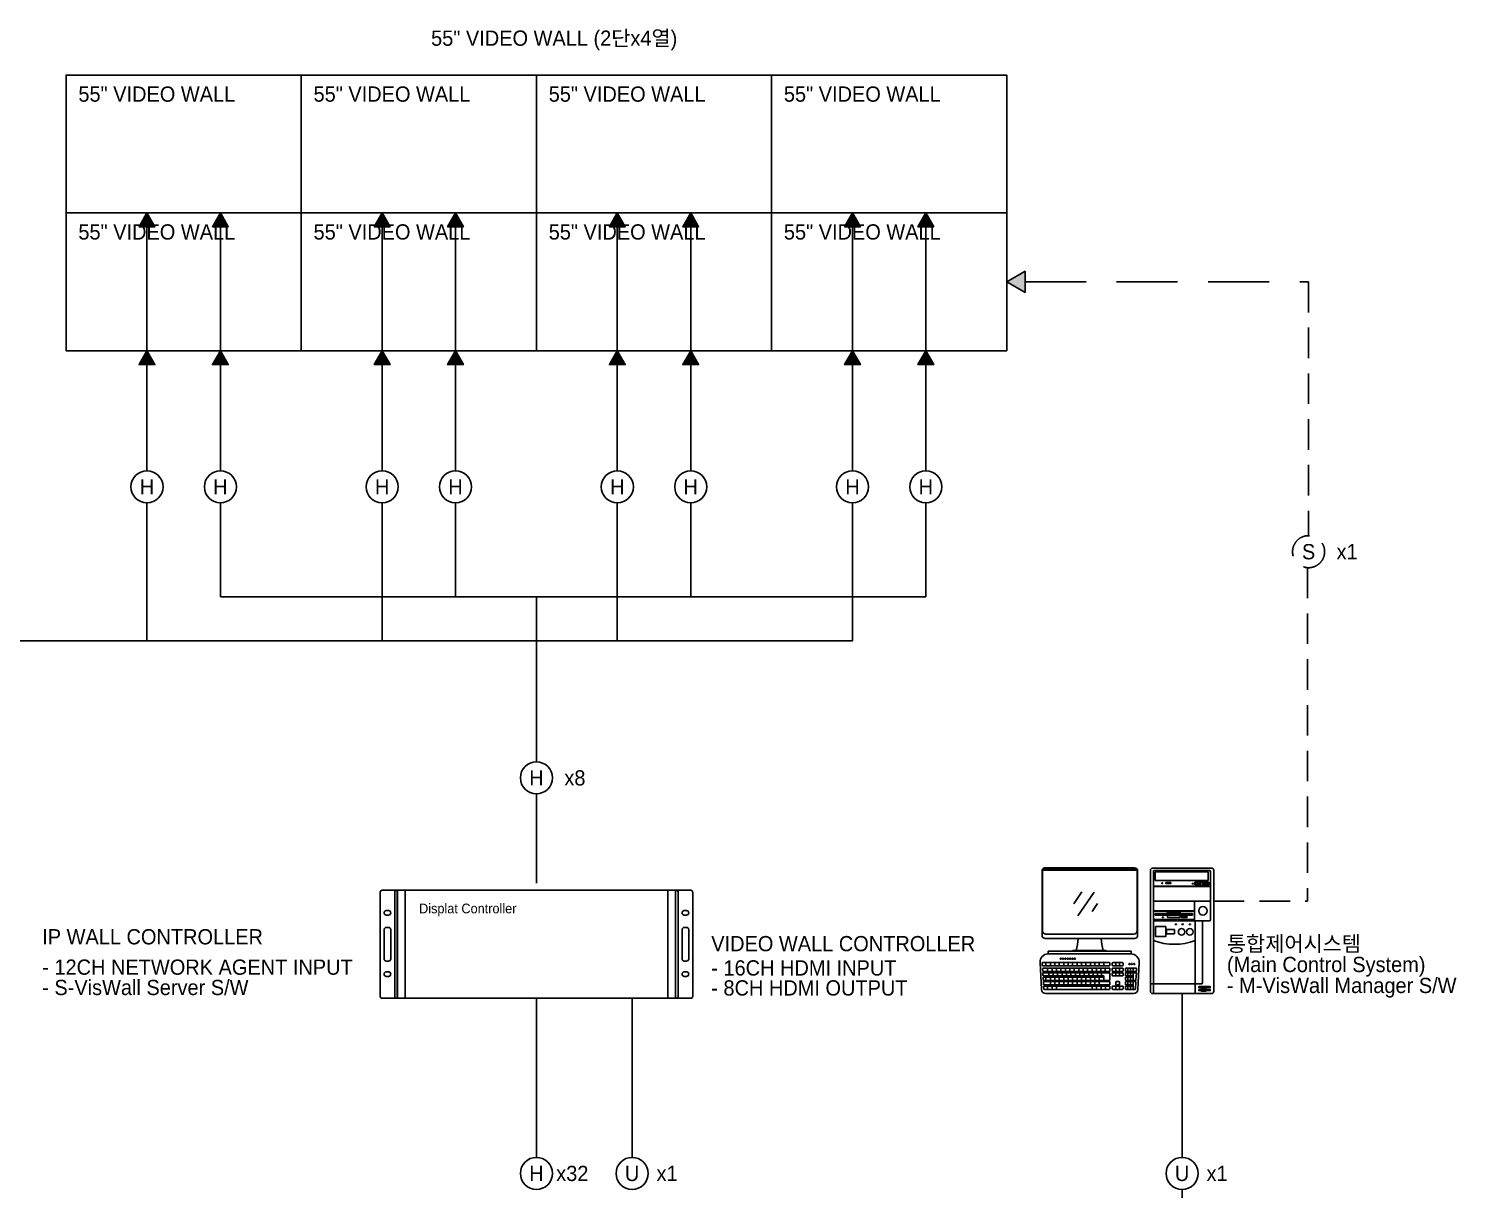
# Model space of a CAD drawing. Header units: millimetres. Extents: x 8133 to 62705, y 443 to 14530.
# Drawn here: x 53634 to 57143, y 4086 to 6939 of the extents above; entities that cross this region are included whole.
import ezdxf
from ezdxf.enums import TextEntityAlignment as Align

# ---------------------------------------------------------------- set-up
doc = ezdxf.new("R2010")
doc.units = ezdxf.units.MM
doc.header["$LTSCALE"] = 300
doc.linetypes.add('HIDDENX2', pattern=[0.75, 0.5, -0.25])
for name, color, linetype in [('-----20 General Symbol', 3, 'Continuous'), ('-----30 Text', 2, 'Continuous'), ('3', 3, 'Continuous'), ('4', 4, 'Continuous'), ('6', 6, 'Continuous')]:
    doc.layers.add(name, color=color, linetype=linetype)
doc.styles.add('ELEC', font='')
doc.styles.get('ELEC').set_extended_font_data('Dotum')

# ---------------------------------------------------------------- blocks, each defined once
blk = doc.blocks.new('MCS')
for p, q in [((42469, 10186), (41899, 10186)), ((41875, 10162), (41875, 8986)), ((41905, 10150), (41905, 9682)), ((42451, 10162), (41911, 10162)), ((42439, 10150), (41923, 10150)), ((41923, 10150), (41923, 10066)), ((42439, 10066), (41923, 10066)), ((42308, 10047), (42308, 10023)), ((42439, 10150), (42439, 10066)), ((42444, 10047), (42444, 10023)), ((42463, 10150), (42463, 9682)), ((42493, 10162), (42493, 8986)), ((41207, 9954), (41128, 9836)), ((41327, 9951), (41167, 9721)), ((42463, 10009), (41905, 10009)), ((42463, 10006), (41905, 10006)), ((41358, 9842), (41308, 9763)), ((42463, 9862), (41905, 9862)), ((42305, 9769), (41905, 9769)), ((42305, 9766), (41905, 9766)), ((42167, 9756), (42042, 9756)), ((42042, 9756), (42042, 9744)), ((42167, 9756), (42167, 9744)), ((42305, 9862), (42305, 9682)), ((42305, 9685), (41905, 9685)), ((42305, 9682), (41905, 9682)), ((41907, 9671), (41907, 8962)), ((42451, 9670), (41911, 9670)), ((42287, 9744), (41923, 9744)), ((41923, 9744), (41923, 9728)), ((42287, 9728), (41923, 9728)), ((42042, 9728), (42042, 9704)), ((42167, 9704), (42042, 9704)), ((42167, 9728), (42167, 9704)), ((42287, 9744), (42287, 9728)), ((42313, 9670), (42313, 8962)), ((42385, 9670), (42385, 9070)), ((40879, 9377), (41687, 9377)), ((40879, 9377), (40879, 9349)), ((40879, 9349), (41687, 9349)), ((41687, 9377), (41687, 9349)), ((40800, 9266), (40814, 9002)), ((40820, 9260), (40821, 9237)), ((40824, 9265), (41476, 9265)), ((40824, 9205), (40826, 9183)), ((40825, 9233), (41476, 9233)), ((40829, 9210), (41476, 9210)), ((40857, 9233), (40857, 9265)), ((40872, 9178), (40872, 9210)), ((40901, 9233), (40901, 9265)), ((40916, 9178), (40916, 9210)), ((40944, 9233), (40944, 9265)), ((40960, 9178), (40960, 9210)), ((40987, 9233), (40987, 9265)), ((41003, 9178), (41003, 9210)), ((41031, 9233), (41031, 9265)), ((41046, 9178), (41046, 9210)), ((41074, 9233), (41074, 9265)), ((41090, 9178), (41090, 9210)), ((41117, 9233), (41117, 9265)), ((41133, 9178), (41133, 9210)), ((41161, 9233), (41161, 9265)), ((41176, 9178), (41176, 9210)), ((41204, 9233), (41204, 9265)), ((41220, 9178), (41220, 9210)), ((41247, 9233), (41247, 9265)), ((41263, 9178), (41263, 9210)), ((41291, 9233), (41291, 9265)), ((41306, 9178), (41306, 9210)), ((41334, 9233), (41334, 9265)), ((41350, 9178), (41350, 9210)), ((41377, 9233), (41377, 9265)), ((41393, 9178), (41393, 9210)), ((41421, 9233), (41421, 9265)), ((41436, 9178), (41436, 9210)), ((41480, 9238), (41480, 9260)), ((41480, 9183), (41480, 9206)), ((41503, 9238), (41503, 9260)), ((41503, 9183), (41503, 9206)), ((41508, 9265), (41605, 9265)), ((41508, 9233), (41605, 9233)), ((41508, 9210), (41605, 9210)), ((41539, 9233), (41539, 9265)), ((41539, 9178), (41539, 9210)), ((41574, 9233), (41574, 9265)), ((41574, 9178), (41574, 9210)), ((41610, 9238), (41610, 9260)), ((41610, 9183), (41610, 9206)), ((41633, 9183), (41633, 9206)), ((41637, 9210), (41737, 9210)), ((41657, 9178), (41657, 9210)), ((41682, 9178), (41682, 9210)), ((41706, 9178), (41706, 9210)), ((41741, 9205), (41740, 9183)), ((41766, 9266), (41752, 9002)), ((40827, 9162), (40828, 9139)), ((40829, 9118), (40830, 9095)), ((40830, 9178), (41476, 9178)), ((40831, 9166), (41476, 9166)), ((40832, 9074), (40833, 9051)), ((40833, 9135), (41421, 9135)), ((40834, 9122), (41421, 9122)), ((40835, 9091), (41476, 9091)), ((40836, 9079), (41476, 9079)), ((40857, 9091), (40857, 9122)), ((40884, 9135), (40884, 9166)), ((40901, 9091), (40901, 9122)), ((40901, 9047), (40901, 9079)), ((40927, 9135), (40927, 9166)), ((40944, 9091), (40944, 9122)), ((40944, 9047), (40944, 9079)), ((40970, 9135), (40970, 9166)), ((40987, 9091), (40987, 9122)), ((40987, 9047), (40987, 9079)), ((41014, 9135), (41014, 9166)), ((41031, 9091), (41031, 9122)), ((41031, 9047), (41031, 9079)), ((41057, 9135), (41057, 9166)), ((41074, 9091), (41074, 9122)), ((41074, 9047), (41074, 9079)), ((41100, 9135), (41100, 9166)), ((41117, 9091), (41117, 9122)), ((41117, 9047), (41117, 9079)), ((41144, 9135), (41144, 9166)), ((41161, 9091), (41161, 9122)), ((41161, 9047), (41161, 9079)), ((41187, 9135), (41187, 9166)), ((41204, 9091), (41204, 9122)), ((41204, 9047), (41204, 9079)), ((41230, 9135), (41230, 9166)), ((41247, 9091), (41247, 9122)), ((41247, 9047), (41247, 9079)), ((41274, 9135), (41274, 9166)), ((41291, 9091), (41291, 9122)), ((41291, 9047), (41291, 9079)), ((41317, 9135), (41317, 9166)), ((41334, 9091), (41334, 9122)), ((41334, 9047), (41334, 9079)), ((41360, 9135), (41360, 9166)), ((41377, 9091), (41377, 9122)), ((41377, 9047), (41377, 9079)), ((41398, 9135), (41398, 9166)), ((41421, 9091), (41421, 9135)), ((41480, 9095), (41480, 9162)), ((41480, 9051), (41480, 9074)), ((41503, 9139), (41503, 9162)), ((41508, 9178), (41605, 9178)), ((41508, 9166), (41605, 9166)), ((41508, 9135), (41605, 9135)), ((41539, 9135), (41539, 9166)), ((41539, 9051), (41539, 9074)), ((41543, 9079), (41570, 9079)), ((41574, 9135), (41574, 9166)), ((41574, 9051), (41574, 9074)), ((41610, 9139), (41610, 9162)), ((41633, 9139), (41633, 9162)), ((41633, 9095), (41633, 9118)), ((41633, 9051), (41633, 9074)), ((41637, 9178), (41736, 9178)), ((41637, 9166), (41735, 9166)), ((41637, 9135), (41706, 9135)), ((41637, 9122), (41706, 9122)), ((41637, 9091), (41731, 9091)), ((41637, 9079), (41730, 9079)), ((41657, 9135), (41657, 9166)), ((41657, 9091), (41657, 9122)), ((41657, 9047), (41657, 9079)), ((41682, 9135), (41682, 9166)), ((41682, 9091), (41682, 9122)), ((41682, 9047), (41682, 9079)), ((41706, 9091), (41706, 9166)), ((41706, 9003), (41706, 9079)), ((41734, 9074), (41731, 9007)), ((41739, 9162), (41735, 9095)), ((42373, 9058), (41875, 9058)), ((40834, 9030), (40835, 9007)), ((40837, 9047), (41476, 9047)), ((40838, 9035), (41476, 9035)), ((40840, 9003), (41476, 9003)), ((40854, 8962), (41712, 8962)), ((40873, 9003), (40873, 9035)), ((40917, 9003), (40917, 9035)), ((40961, 9003), (40961, 9035)), ((41307, 9003), (41307, 9035)), ((41351, 9003), (41351, 9035)), ((41394, 9003), (41394, 9035)), ((41437, 9003), (41437, 9035)), ((41480, 9008), (41480, 9030)), ((41503, 9008), (41503, 9030)), ((41508, 9035), (41605, 9035)), ((41508, 9003), (41605, 9003)), ((41539, 9003), (41539, 9035)), ((41543, 9047), (41570, 9047)), ((41574, 9003), (41574, 9035)), ((41610, 9008), (41610, 9030)), ((41633, 9008), (41633, 9030)), ((41637, 9047), (41706, 9047)), ((41637, 9035), (41706, 9035)), ((41637, 9003), (41726, 9003)), ((41657, 9003), (41657, 9035)), ((41682, 9003), (41682, 9035)), ((42469, 8962), (41899, 8962))]:
    blk.add_line(p, q)
for points in [[(41721, 10189), (40850, 10189, 0.414214), (40819, 10159), (40819, 9530, 0.414214), (40850, 9499), (41721, 9499, 0.414214), (41751, 9530), (41751, 10159, 0.414214)], [(41714, 10182, -0.414214), (41746, 10150), (41746, 9575, -0.414214), (41714, 9543), (40857, 9543, -0.414214), (40824, 9575), (40824, 10150, -0.414214), (40857, 10182)], [(41714, 10182), (40857, 10182, 0.267396), (40829, 10166), (41741, 10166, 0.267396)], [(41395, 9499), (41171, 9499, -0.062381), (41151, 9383), (41415, 9383, -0.062381)]]:
    blk.add_lwpolyline(points, format="xyb", close=True)
for points in [[(42027, 10044), (42074, 10044), (42074, 10034), (42027, 10034)], [(42284, 10034), (42295, 10034), (42295, 10032), (42284, 10032)], [(42316, 10042), (42366, 10042), (42366, 10028), (42316, 10028)], [(42437, 10042), (42387, 10042), (42387, 10028), (42437, 10028)], [(41926, 9616), (42025, 9616), (42025, 9518), (41926, 9518)], [(41991, 9708), (42003, 9708), (42003, 9705), (41991, 9705)], [(42117, 9640), (42129, 9640), (42129, 9637), (42117, 9637)], [(42181, 9717), (42231, 9717), (42231, 9703), (42181, 9703)], [(42183, 9640), (42195, 9640), (42195, 9637), (42183, 9637)], [(42254, 9640), (42266, 9640), (42266, 9637), (42254, 9637)], [(42034, 9586), (42109, 9586), (42109, 9545), (42034, 9545)], [(41445, 9383), (41121, 9383), (41121, 9377), (41445, 9377)], [(42347, 9030), (42459, 9030), (42459, 9021), (42347, 9021)], [(42347, 9001), (42459, 9001), (42459, 8992), (42347, 8992)]]:
    blk.add_lwpolyline(points, close=True)
for centre, radius in [((41285, 10174), 3.89), ((41991, 10038), 5.6), ((42387, 9769), 40.8), ((42180, 9564), 32), ((42260, 9564), 32), ((41001, 9303), 5.28), ((41024, 9303), 5.28), ((41047, 9303), 5.28), ((41070, 9303), 5.28), ((41093, 9303), 5.28), ((41116, 9303), 5.28), ((41139, 9303), 5.28), ((41672, 9251), 5.28), ((41695, 9251), 5.28), ((41718, 9251), 5.28)]:
    blk.add_circle(centre, radius)
for centre, radius, start, end in [((41899, 10162), 24, 90, 180), ((42469, 10162), 24, 0, 90), ((41912, 10154), 8.16, 98.131, 208.7389), ((42376, 9665), 388, 79.908, 100.092), ((42451, 10150), 12, 0, 90), ((42376, 10405), 388, 259.908, 280.092), ((41912, 9678), 8.16, 151.2611, 261.869), ((42451, 9682), 12, 270, 0), ((42110, 10034), 591, 249.903, 290.097), ((40879, 9270), 79.2, 90, 183.0941), ((41687, 9270), 79.2, 356.9059, 90), ((40824, 9260), 4.49, 90, 183.0941), ((40825, 9238), 4.49, 183.0941, 270), ((40829, 9206), 4.49, 90, 183.0941), ((41476, 9260), 4.49, 360, 90), ((41476, 9238), 4.49, 270, 360), ((41476, 9206), 4.49, 360, 90), ((41508, 9260), 4.49, 90, 180), ((41508, 9238), 4.49, 180, 270), ((41508, 9206), 4.49, 90, 180), ((41605, 9260), 4.49, 360, 90), ((41605, 9238), 4.49, 270, 360), ((41605, 9206), 4.49, 360, 90), ((41637, 9206), 4.49, 90, 180), ((41737, 9206), 4.49, 356.9059, 90), ((40830, 9183), 4.49, 183.0941, 270), ((40831, 9162), 4.49, 90, 183.0941), ((40833, 9139), 4.49, 183.0941, 270), ((40834, 9118), 4.49, 90, 183.0941), ((40835, 9095), 4.49, 183.0941, 270), ((40836, 9074), 4.49, 90, 183.0941), ((40837, 9051), 4.49, 183.0941, 270), ((41476, 9183), 4.49, 270, 360), ((41476, 9162), 4.49, 360, 90), ((41476, 9095), 4.49, 270, 360), ((41476, 9074), 4.49, 360, 90), ((41476, 9051), 4.49, 270, 360), ((41508, 9183), 4.49, 180, 270), ((41508, 9162), 4.49, 90, 180), ((41508, 9139), 4.49, 180, 270), ((41543, 9074), 4.49, 90, 180), ((41543, 9051), 4.49, 180, 270), ((41570, 9074), 4.49, 360, 90), ((41570, 9051), 4.49, 270, 360), ((41605, 9183), 4.49, 270, 360), ((41605, 9162), 4.49, 360, 90), ((41605, 9139), 4.49, 270, 360), ((41637, 9183), 4.49, 180, 270), ((41637, 9162), 4.49, 90, 180), ((41637, 9139), 4.49, 180, 270), ((41637, 9118), 4.49, 90, 180), ((41637, 9095), 4.49, 180, 270), ((41637, 9074), 4.49, 90, 180), ((41637, 9051), 4.49, 180, 270), ((41730, 9074), 4.49, 356.9059, 90), ((41731, 9095), 4.49, 270, 356.9059), ((41735, 9162), 4.49, 356.9059, 90), ((41736, 9183), 4.49, 270, 356.9059), ((42373, 9070), 12, 270, 0), ((40854, 9002), 39.6, 180, 270), ((40838, 9030), 4.49, 90, 183.0941), ((40840, 9008), 4.49, 183.0941, 270), ((41476, 9030), 4.49, 360, 90), ((41476, 9008), 4.49, 270, 360), ((41508, 9030), 4.49, 90, 180), ((41508, 9008), 4.49, 180, 270), ((41605, 9030), 4.49, 360, 90), ((41605, 9008), 4.49, 270, 360), ((41637, 9030), 4.49, 90, 180), ((41637, 9008), 4.49, 180, 270), ((41712, 9002), 39.6, 270, 0), ((41726, 9008), 4.49, 270, 356.9059), ((41899, 8986), 24, 180, 270), ((42395, 9077), 66.1, 238.7292, 301.2708), ((42395, 9048), 66.1, 238.7292, 301.2708), ((42469, 8986), 24, 270, 0)]:
    blk.add_arc(centre, radius, start, end)
blk = doc.blocks.new('display Controller')
at = {"ltscale": 2}
for p, q in [((317482.1, 1355, 0), (317482.1, 1589.6, 0)), ((317486.5, 1594, 0), (318181, 1594, 0)), ((318181, 1594, 0), (317486.5, 1594, 0)), ((317514.9, 1355, 0), (317514.9, 1594, 0)), ((317520.4, 1350.7, 0), (317520.4, 1594, 0)), ((317520.7, 1350.7, 0), (317520.7, 1594, 0)), ((317520.7, 1594, 0), (318146.8, 1594, 0)), ((317538.2, 1350.7, 0), (317538.2, 1594, 0)), ((318129.3, 1594, 0), (318129.3, 1350.7, 0)), ((318146.8, 1594, 0), (318146.8, 1350.7, 0)), ((318147.1, 1594, 0), (318147.1, 1350.7, 0)), ((318152.6, 1594, 0), (318152.6, 1355, 0)), ((318185.4, 1589.6, 0), (318185.4, 1355, 0)), ((317496.1, 1548.2, 0), (317500.9, 1548.2, 0)), ((318171.4, 1548.2, 0), (318166.6, 1548.2, 0)), ((317500.9, 1538, 0), (317496.1, 1538, 0)), ((318166.6, 1538, 0), (318171.4, 1538, 0)), ((317491, 1439.4, 0), (317491, 1505.3, 0)), ((317496.1, 1510.4, 0), (317500.9, 1510.4, 0)), ((317506, 1439.4, 0), (317506, 1505.3, 0)), ((318161.5, 1439.4, 0), (318161.5, 1505.3, 0)), ((318171.4, 1510.4, 0), (318166.6, 1510.4, 0)), ((318176.5, 1439.4, 0), (318176.5, 1505.3, 0)), ((317496.1, 1434.3, 0), (317500.9, 1434.3, 0)), ((318171.4, 1434.3, 0), (318166.6, 1434.3, 0)), ((317500.9, 1410.3, 0), (317496.1, 1410.3, 0)), ((317496.1, 1400.1, 0), (317500.9, 1400.1, 0)), ((318166.6, 1410.3, 0), (318171.4, 1410.3, 0)), ((318171.4, 1400.1, 0), (318166.6, 1400.1, 0)), ((317486.5, 1350.7, 0), (318181, 1350.7, 0)), ((318146.8, 1350.7, 0), (317520.7, 1350.7, 0))]:
    blk.add_line(p, q, dxfattribs=at)
for centre, radius, start, end in [((317486.5, 1589.6, 0), 4.37, 90, 180), ((317519.2, 1589.6, 0), 4.37, 90, 180), ((318148.2, 1589.6, 0), 4.37, 0, 90), ((318181, 1589.6, 0), 4.37, 0, 90), ((317496.1, 1543.1, 0), 5.1, 90, 270), ((317500.9, 1543.1, 0), 5.1, 270, 90), ((318166.6, 1543.1, 0), 5.1, 90, 270), ((318171.4, 1543.1, 0), 5.1, 270, 90), ((317496.1, 1505.3, 0), 5.1, 90, 180), ((317500.9, 1505.3, 0), 5.1, 0, 90), ((318166.6, 1505.3, 0), 5.1, 90, 180), ((318171.4, 1505.3, 0), 5.1, 0, 90), ((317496.1, 1439.4, 0), 5.1, 180, 270), ((317500.9, 1439.4, 0), 5.1, 270, 0), ((318166.6, 1439.4, 0), 5.1, 180, 270), ((318171.4, 1439.4, 0), 5.1, 270, 0), ((317496.1, 1405.2, 0), 5.1, 90, 270), ((317500.9, 1405.2, 0), 5.1, 270, 90), ((318166.6, 1405.2, 0), 5.1, 90, 270), ((318171.4, 1405.2, 0), 5.1, 270, 90), ((317486.5, 1355, 0), 4.37, 180, 270), ((317519.2, 1355, 0), 4.37, 180, 270), ((318148.2, 1355, 0), 4.37, 270, 0), ((318181, 1355, 0), 4.37, 270, 0)]:
    blk.add_arc(centre, radius, start, end, dxfattribs=at)
at = {"ltscale": 2, "style": 'ELEC'}
blk.add_text('Displat Controller', height=21.84, dxfattribs=at).set_placement((317679.2, 1552.9, 0), align=Align.MIDDLE_CENTER)

msp = doc.modelspace()

# ---------------------------------------------------------------- hatches: boundary and pattern name
at = {"layer": '4', "linetype": 'HIDDENX2', "ltscale": 0.5}
h = msp.add_hatch(color=256, dxfattribs=at)
h.dxf.hatch_style = 1
h.paths.add_polyline_path([(56082.295, 6342.24), (56037.285, 6316.254), (56082.295, 6290.267)])
at = {"layer": '6', "linetype": 'ByBlock'}
h = msp.add_hatch(dxfattribs=at)
h.set_pattern_fill('ANSI31', color=256, scale=0.087817)
h.set_pattern_definition([(45, (247.99915, 35762.8342), (-0.1971546981, 0.1971546981), [])])
h.paths.add_polyline_path([(53924.587, 6486.237), (53944.077, 6452.479), (53905.097, 6452.479)])
h = msp.add_hatch(dxfattribs=at)
h.set_pattern_fill('ANSI31', color=256, scale=0.087817)
h.set_pattern_definition([(45, (428.35714, 35762.8342), (-0.1971546981, 0.1971546981), [])])
h.paths.add_polyline_path([(54104.945, 6486.237), (54124.435, 6452.479), (54085.455, 6452.479)])
h = msp.add_hatch(dxfattribs=at)
h.set_pattern_fill('ANSI31', color=256, scale=0.087817)
h.set_pattern_definition([(45, (825.93577, 35762.8342), (-0.1971546981, 0.1971546981), [])])
h.paths.add_polyline_path([(54502.524, 6486.237), (54522.014, 6452.479), (54483.034, 6452.479)])
h = msp.add_hatch(dxfattribs=at)
h.set_pattern_fill('ANSI31', color=256, scale=0.087817)
h.set_pattern_definition([(45, (1006.29376, 35762.8342), (-0.1971546981, 0.1971546981), [])])
h.paths.add_polyline_path([(54682.882, 6486.237), (54702.372, 6452.479), (54663.392, 6452.479)])
h = msp.add_hatch(dxfattribs=at)
h.set_pattern_fill('ANSI31', color=256, scale=0.087817)
h.set_pattern_definition([(45, (1403.8724, 35762.8342), (-0.1971546981, 0.1971546981), [])])
h.paths.add_polyline_path([(55080.461, 6486.237), (55099.951, 6452.479), (55060.971, 6452.479)])
h = msp.add_hatch(dxfattribs=at)
h.set_pattern_fill('ANSI31', color=256, scale=0.087817)
h.set_pattern_definition([(45, (1584.23038, 35762.8342), (-0.1971546981, 0.1971546981), [])])
h.paths.add_polyline_path([(55260.819, 6486.237), (55280.309, 6452.479), (55241.329, 6452.479)])
h = msp.add_hatch(dxfattribs=at)
h.set_pattern_fill('ANSI31', color=256, scale=0.087817)
h.set_pattern_definition([(45, (1981.809, 35762.8342), (-0.1971546981, 0.1971546981), [])])
h.paths.add_polyline_path([(55658.397, 6486.237), (55677.887, 6452.479), (55638.907, 6452.479)])
h = msp.add_hatch(dxfattribs=at)
h.set_pattern_fill('ANSI31', color=256, scale=0.087817)
h.set_pattern_definition([(45, (2162.167, 35762.8342), (-0.1971546981, 0.1971546981), [])])
h.paths.add_polyline_path([(55838.755, 6486.237), (55858.245, 6452.479), (55819.265, 6452.479)])
h = msp.add_hatch(dxfattribs=at)
h.set_pattern_fill('ANSI31', color=256, scale=0.087817)
h.set_pattern_definition([(45, (247.99915, 35423.96655), (-0.1971546981, 0.1971546981), [])])
h.paths.add_polyline_path([(53924.587, 6147.369), (53944.077, 6113.611), (53905.097, 6113.611)])
h = msp.add_hatch(dxfattribs=at)
h.set_pattern_fill('ANSI31', color=256, scale=0.087817)
h.set_pattern_definition([(45, (428.35714, 35423.96655), (-0.1971546981, 0.1971546981), [])])
h.paths.add_polyline_path([(54104.945, 6147.369), (54124.435, 6113.611), (54085.455, 6113.611)])
h = msp.add_hatch(dxfattribs=at)
h.set_pattern_fill('ANSI31', color=256, scale=0.087817)
h.set_pattern_definition([(45, (825.93577, 35423.96655), (-0.1971546981, 0.1971546981), [])])
h.paths.add_polyline_path([(54502.524, 6147.369), (54522.014, 6113.611), (54483.034, 6113.611)])
h = msp.add_hatch(dxfattribs=at)
h.set_pattern_fill('ANSI31', color=256, scale=0.087817)
h.set_pattern_definition([(45, (1006.29376, 35423.96655), (-0.1971546981, 0.1971546981), [])])
h.paths.add_polyline_path([(54682.882, 6147.369), (54702.372, 6113.611), (54663.392, 6113.611)])
h = msp.add_hatch(dxfattribs=at)
h.set_pattern_fill('ANSI31', color=256, scale=0.087817)
h.set_pattern_definition([(45, (1403.8724, 35423.96655), (-0.1971546981, 0.1971546981), [])])
h.paths.add_polyline_path([(55080.461, 6147.369), (55099.951, 6113.611), (55060.971, 6113.611)])
h = msp.add_hatch(dxfattribs=at)
h.set_pattern_fill('ANSI31', color=256, scale=0.087817)
h.set_pattern_definition([(45, (1584.23038, 35423.96655), (-0.1971546981, 0.1971546981), [])])
h.paths.add_polyline_path([(55260.819, 6147.369), (55280.309, 6113.611), (55241.329, 6113.611)])
h = msp.add_hatch(dxfattribs=at)
h.set_pattern_fill('ANSI31', color=256, scale=0.087817)
h.set_pattern_definition([(45, (1981.809, 35423.96655), (-0.1971546981, 0.1971546981), [])])
h.paths.add_polyline_path([(55658.397, 6147.369), (55677.887, 6113.611), (55638.907, 6113.611)])
h = msp.add_hatch(dxfattribs=at)
h.set_pattern_fill('ANSI31', color=256, scale=0.087817)
h.set_pattern_definition([(45, (2162.167, 35423.96655), (-0.1971546981, 0.1971546981), [])])
h.paths.add_polyline_path([(55838.755, 6147.369), (55858.245, 6113.611), (55819.265, 6113.611)])

# ---------------------------------------------------------------- linework, layer by layer
at = {"layer": '-----20 General Symbol'}
for points in [[(53725.798, 6486.237), (54303.735, 6486.237), (54303.735, 6825.104), (53725.798, 6825.104)], [(54303.735, 6486.237), (53725.798, 6486.237), (53725.798, 6825.104), (54303.735, 6825.104)], [(54303.735, 6486.237), (54881.671, 6486.237), (54881.671, 6825.104), (54303.735, 6825.104)], [(54881.671, 6486.237), (54303.735, 6486.237), (54303.735, 6825.104), (54881.671, 6825.104)], [(54881.671, 6486.237), (55459.608, 6486.237), (55459.608, 6825.104), (54881.671, 6825.104)], [(55459.608, 6486.237), (54881.671, 6486.237), (54881.671, 6825.104), (55459.608, 6825.104)], [(55459.608, 6486.237), (56037.545, 6486.237), (56037.545, 6825.104), (55459.608, 6825.104)], [(56037.545, 6486.237), (55459.608, 6486.237), (55459.608, 6825.104), (56037.545, 6825.104)], [(53725.798, 6147.369), (54303.735, 6147.369), (54303.735, 6486.237), (53725.798, 6486.237)], [(54303.735, 6147.369), (53725.798, 6147.369), (53725.798, 6486.237), (54303.735, 6486.237)], [(54303.735, 6147.369), (54881.671, 6147.369), (54881.671, 6486.237), (54303.735, 6486.237)], [(54881.671, 6147.369), (54303.735, 6147.369), (54303.735, 6486.237), (54881.671, 6486.237)], [(54881.671, 6147.369), (55459.608, 6147.369), (55459.608, 6486.237), (54881.671, 6486.237)], [(55459.608, 6147.369), (54881.671, 6147.369), (54881.671, 6486.237), (55459.608, 6486.237)], [(55459.608, 6147.369), (56037.545, 6147.369), (56037.545, 6486.237), (55459.608, 6486.237)], [(56037.545, 6147.369), (55459.608, 6147.369), (55459.608, 6486.237), (56037.545, 6486.237)]]:
    msp.add_lwpolyline(points, close=True, dxfattribs=at)
at = {"layer": '3', "ltscale": 0.5}
for p, q in [((56468.364, 4164.918), (56468.364, 4567.631)), ((55116.711, 4164.918), (55116.711, 4555.941)), ((56468.364, 3635.434), (56468.364, 4086.154))]:
    msp.add_line(p, q, dxfattribs=at)
for centre in [(55116.711, 4125.536), (56468.364, 4125.536)]:
    msp.add_circle(centre, 39.382, dxfattribs=at)
at = {"layer": '4', "linetype": 'HIDDENX2'}
msp.add_line((56082.555, 6316.803), (56779.386, 6316.803), dxfattribs=at)
at = {"layer": '4', "linetype": 'HIDDENX2', "ltscale": 0.5}
for p, q in [((56779.386, 6316.803), (56779.386, 5693.057)), ((56777.044, 5614.293), (56777.044, 4794.853)), ((56546.246, 4794.853), (56777.044, 4794.853))]:
    msp.add_line(p, q, dxfattribs=at)
msp.add_lwpolyline([(56037.545, 6316.803), (56082.555, 6290.816), (56082.555, 6342.789)], close=True, dxfattribs=at)
msp.add_circle((56779.386, 5653.675), 39.382, dxfattribs=at)
at = {"layer": '6', "linetype": 'ByBlock'}
for p, q in [((53924.587, 6452.479), (53924.587, 5852.502)), ((54104.945, 6452.479), (54104.945, 5852.502)), ((54502.524, 6452.479), (54502.524, 5852.502)), ((54682.882, 6452.479), (54682.882, 5852.502)), ((55080.461, 6452.479), (55080.461, 5852.502)), ((55260.819, 6452.479), (55260.819, 5852.502)), ((55658.397, 6452.479), (55658.397, 5852.502)), ((55838.755, 6452.479), (55838.755, 5852.502)), ((53924.587, 5773.738), (53924.587, 5434.606)), ((54104.945, 5773.738), (54104.945, 5542.945)), ((54502.524, 5773.738), (54502.524, 5434.606)), ((54682.882, 5773.738), (54682.882, 5542.945)), ((55080.461, 5773.738), (55080.461, 5434.606)), ((55260.819, 5773.738), (55260.819, 5542.945)), ((55658.397, 5773.738), (55658.397, 5434.606)), ((55838.755, 5773.738), (55838.755, 5542.945)), ((54104.945, 5542.945), (55838.755, 5542.945)), ((54881.671, 5542.945), (54881.671, 5137.153))]:
    msp.add_line(p, q, dxfattribs=at)
at = {"layer": '6', "ltscale": 0.5}
msp.add_line((54881.671, 5058.389), (54881.671, 4839.094), dxfattribs=at)
at = {"layer": '6', "linetype": 'ByBlock'}
for points in [[(53924.587, 6486.237), (53944.077, 6452.479), (53905.097, 6452.479)], [(54104.945, 6486.237), (54124.435, 6452.479), (54085.455, 6452.479)], [(54502.524, 6486.237), (54522.014, 6452.479), (54483.034, 6452.479)], [(54682.882, 6486.237), (54702.372, 6452.479), (54663.392, 6452.479)], [(55080.461, 6486.237), (55099.951, 6452.479), (55060.971, 6452.479)], [(55260.819, 6486.237), (55280.309, 6452.479), (55241.329, 6452.479)], [(55658.397, 6486.237), (55677.887, 6452.479), (55638.907, 6452.479)], [(55838.755, 6486.237), (55858.245, 6452.479), (55819.265, 6452.479)], [(53924.587, 6147.369), (53944.077, 6113.611), (53905.097, 6113.611)], [(54104.945, 6147.369), (54124.435, 6113.611), (54085.455, 6113.611)], [(54502.524, 6147.369), (54522.014, 6113.611), (54483.034, 6113.611)], [(54682.882, 6147.369), (54702.372, 6113.611), (54663.392, 6113.611)], [(55080.461, 6147.369), (55099.951, 6113.611), (55060.971, 6113.611)], [(55260.819, 6147.369), (55280.309, 6113.611), (55241.329, 6113.611)], [(55658.397, 6147.369), (55677.887, 6113.611), (55638.907, 6113.611)], [(55838.755, 6147.369), (55858.245, 6113.611), (55819.265, 6113.611)]]:
    msp.add_lwpolyline(points, close=True, dxfattribs=at)
for points in [[(53236.818, 5434.606), (55658.397, 5434.606)], [(54881.671, 4555.941), (54881.671, 4164.918)]]:
    msp.add_lwpolyline(points, dxfattribs=at)
for centre in [(53924.587, 5813.12), (54104.945, 5813.12), (54502.524, 5813.12), (54682.882, 5813.12), (55080.461, 5813.12), (55260.819, 5813.12), (55658.397, 5813.12), (55838.755, 5813.12)]:
    msp.add_circle(centre, 39.382, dxfattribs=at)
at = {"layer": '6', "ltscale": 0.5}
for centre in [(54881.671, 5097.771), (54881.671, 4125.536)]:
    msp.add_circle(centre, 39.382, dxfattribs=at)

# ---------------------------------------------------------------- block references
at = {"layer": '-----20 General Symbol'}
for name, p, xscale, yscale, zscale in [('MCS', (45836.099, 2308.715), 0.2520445018010721, 0.2520445018010721, 0.2520445018010721), ('display Controller', (-292159.176, 3081.164), 1.09189430663813, 1.09189430663813, 1.09189430663813)]:
    msp.add_blockref(name, p, dxfattribs=dict(at, xscale=xscale, yscale=yscale, zscale=zscale))

# ---------------------------------------------------------------- texts
at = {"layer": '-----20 General Symbol', "style": 'ELEC'}
msp.add_text('55" VIDEO WALL (2단x4열)', height=37.5, dxfattribs=at).set_placement((54925.306, 6912.689), align=Align.MIDDLE)
for p in [(53755.977, 6778.447), (54333.913, 6778.447), (54911.85, 6778.447), (55489.787, 6778.447), (53755.977, 6439.58), (54333.913, 6439.58), (54911.85, 6439.58), (55489.787, 6439.58)]:
    msp.add_text('55" VIDEO WALL', height=37.5, dxfattribs=at).set_placement(p, align=Align.MIDDLE_LEFT)
at = {"layer": '-----30 Text', "linetype": 'ByBlock', "style": 'ELEC'}
for p in [(53924.587, 5813.12), (54104.945, 5813.12), (54502.524, 5813.12), (54682.882, 5813.12), (55080.461, 5813.12), (55260.819, 5813.12), (55658.397, 5813.12), (55838.755, 5813.12)]:
    msp.add_text('H', height=37.5, dxfattribs=at).set_placement(p, align=Align.MIDDLE_CENTER)
at = {"layer": '-----30 Text', "linetype": 'HIDDENX2', "ltscale": 0.5, "style": 'ELEC'}
msp.add_text('S', height=37.5, dxfattribs=at).set_placement((56779.386, 5653.675), align=Align.MIDDLE_CENTER)
msp.add_text('x1', height=37.5, dxfattribs=at).set_placement((56848.073, 5653.675), align=Align.MIDDLE_LEFT)
at = {"layer": '-----30 Text', "ltscale": 0.5, "style": 'ELEC'}
for s, p in [('H', (54881.671, 5097.771)), ('H', (54881.671, 4125.536)), ('U', (55116.711, 4125.536)), ('U', (56468.364, 4125.536))]:
    msp.add_text(s, height=37.5, dxfattribs=at).set_placement(p, align=Align.MIDDLE_CENTER)
for s, p in [('x8', (54950.358, 5097.771)), ('IP WALL CONTROLLER', (53667.093, 4707.193, 0.004)), ('VIDEO WALL CONTROLLER', (55311.345, 4690.295, 0.004)), ('통합제어시스템', (56578.655, 4690.079, 0.004)), ('- 12CH NETWORK AGENT INPUT', (53667.093, 4632.578, 0.004)), ('- 16CH HDMI INPUT', (55311.345, 4630.64, 0.004)), ('(Main Control System)', (56578.655, 4639.159, 0.004)), ('- S-VisWall Server S/W', (53667.093, 4582.59, 0.004)), ('- 8CH HDMI OUTPUT', (55311.345, 4581.499, 0.004)), ('- M-VisWall Manager S/W', (56578.655, 4587.569, 0.004)), ('x32', (54930.363, 4125.536)), ('x1 ', (55176.888, 4125.536)), ('x1', (56528.541, 4125.536))]:
    msp.add_text(s, height=37.5, dxfattribs=at).set_placement(p, align=Align.MIDDLE_LEFT)

doc.saveas('drawing.dxf')
